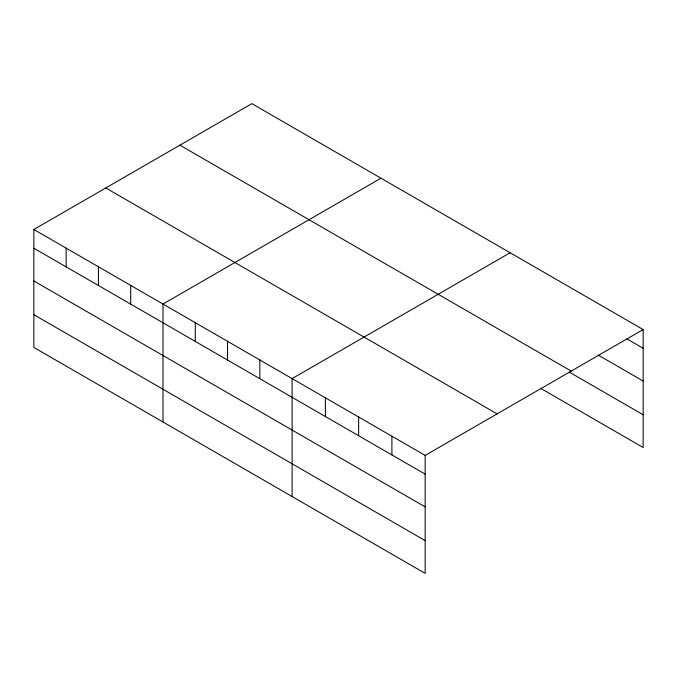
<?xml version="1.0" encoding="UTF-8"?>
<svg xmlns="http://www.w3.org/2000/svg" width="677" height="677" viewBox="0 0 677 677"><rect width="100%" height="100%" fill="white"/><g stroke="black" fill="none" stroke-linecap="round" stroke-linejoin="round"><path stroke-width="1.02" d="M33.85 229.486L425.164 455.418L425.164 573.36L33.85 347.436L33.85 229.486L251.836 103.64L643.15 329.564L643.15 447.514L540.669 388.344M380.965 178.195L162.988 304.041L162.988 421.991M510.103 252.749L292.117 378.604L292.117 496.546M425.164 455.418L643.15 329.564M626.97 338.949L643.15 348.291M598.206 355.087L643.15 381.033M179.896 145.166L571.219 371.098M569.433 372.206L643.15 414.764M105.781 187.961L497.104 413.884M33.85 248.222L425.164 474.145M33.85 280.963L425.164 506.887M33.85 314.695L425.164 540.618M391.907 436.208L391.907 454.936M358.641 417.007L358.641 435.734M325.383 397.805L325.383 416.533M259.833 359.961L259.833 378.688M227.548 341.318L227.548 360.054M195.272 322.684L195.272 341.411M130.703 285.406L130.703 304.134M98.419 266.763L98.419 285.499M66.134 248.129L66.134 266.856"/></g></svg>
